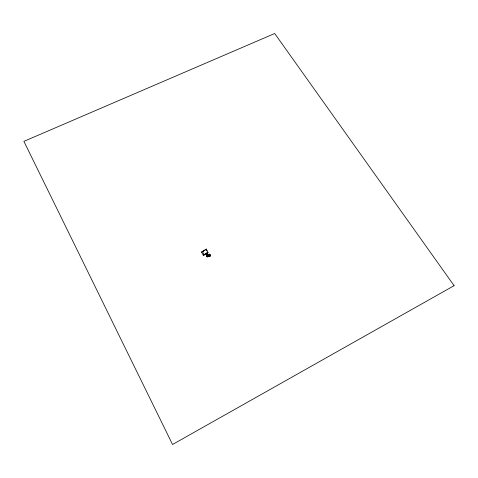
<?xml version="1.0" encoding="UTF-8"?>
<svg xmlns="http://www.w3.org/2000/svg" width="478" height="478" viewBox="0 0 478 478"><rect width="100%" height="100%" fill="white"/><g stroke="black" fill="none" stroke-linecap="round" stroke-linejoin="round"><path stroke-width="0.72" d="M209.812 254.481L209.4 254.171L208.522 254.487L208.372 255.377L209.107 255.963L209.985 255.646L210.135 254.726L209.4 254.171M210.009 256.28L210.559 255.401L210.069 254.541L209.023 254.457L208.474 255.288L208.964 256.25L210.009 256.28L208.964 256.25M209.985 255.646L209.107 255.963M208.886 256.363L207.685 256.859L206.532 256.19L207.685 256.967L208.886 256.363L208.934 255.091M206.532 256.298L206.58 254.917L207.781 254.314L208.934 254.983M208.719 255.736L207.733 255.605L207.757 254.899L208.354 254.595L207.757 254.899M208.474 255.306L208.749 254.899M201.495 252.067L206.263 249.08L208.044 252.778L203.258 255.174L201.495 252.067L204.769 250.436M203.258 255.174L208.038 252.181M208.749 254.822L207.781 254.421L206.58 254.917M207.733 255.605L208.91 255.73L208.474 255.234M202.373 251.631L205.367 250.024M204.297 254.607L203.981 255.27L203.963 254.421L204.136 254.732L207.135 253.232M209.4 254.278L208.522 254.487M206.98 250.92L206.263 249.08M202.373 251.518L204.136 254.625M205.164 254.177L205.176 254.672L206.968 253.776L206.956 252.922M454.1 285.665L172.552 444.492L23.9 141.363L274.695 33.508L454.1 285.665"/></g></svg>
